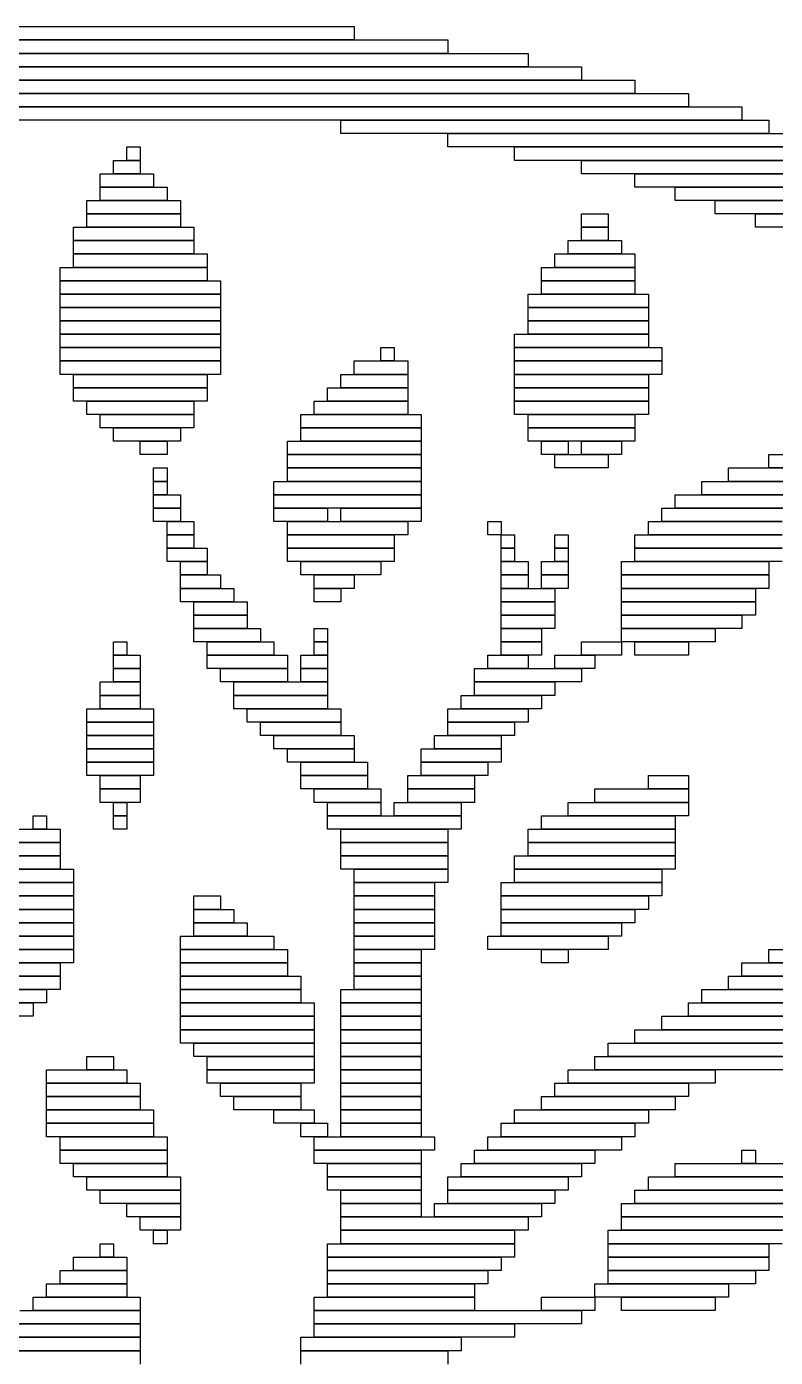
# Model space of a CAD drawing. Extents: x 28 to 995, y 169 to 891.
# Drawn here: x 166.5 to 222.5, y 790.5 to 890 of the extents above; entities that cross this region are included whole.
import ezdxf

# ---------------------------------------------------------------- set-up
doc = ezdxf.new("R2010")
doc.units = 0

msp = doc.modelspace()

# ---------------------------------------------------------------- linework, layer by layer
for p, q in [((159, 890), (191, 890)), ((191, 890), (191, 889)), ((152, 889), (198, 889)), ((191, 889), (159, 889)), ((198, 889), (198, 888)), ((146, 888), (204, 888)), ((198, 888), (152, 888)), ((204, 888), (204, 887)), ((142, 887), (208, 887)), ((204, 887), (146, 887)), ((208, 887), (208, 886)), ((137, 886), (212, 886)), ((208, 886), (142, 886)), ((212, 886), (212, 885)), ((134, 885), (216, 885)), ((212, 885), (137, 885)), ((216, 885), (216, 884)), ((130, 884), (220, 884)), ((216, 884), (134, 884)), ((220, 884), (220, 883)), ((220, 883), (130, 883)), ((190, 883), (222, 883)), ((190, 882), (190, 883)), ((222, 883), (222, 882)), ((222, 882), (190, 882)), ((198, 882), (225, 882)), ((198, 881), (198, 882)), ((174, 881), (175, 881)), ((174, 880), (174, 881)), ((175, 881), (175, 880)), ((225, 881), (198, 881)), ((203, 881), (228, 881)), ((203, 880), (203, 881)), ((173, 880), (175, 880)), ((173, 879), (173, 880)), ((175, 880), (174, 880)), ((175, 880), (175, 879)), ((228, 880), (203, 880)), ((208, 880), (230, 880)), ((208, 879), (208, 880)), ((172, 879), (176, 879)), ((172, 878), (172, 879)), ((175, 879), (173, 879)), ((176, 879), (176, 878)), ((230, 879), (208, 879)), ((212, 879), (232, 879)), ((212, 878), (212, 879)), ((176, 878), (172, 878)), ((172, 878), (177, 878)), ((172, 877), (172, 878)), ((177, 878), (177, 877)), ((232, 878), (212, 878)), ((215, 878), (235, 878)), ((215, 877), (215, 878)), ((171, 877), (178, 877)), ((171, 876), (171, 877)), ((177, 877), (172, 877)), ((178, 877), (178, 876)), ((235, 877), (215, 877)), ((218, 877), (237, 877)), ((218, 876), (218, 877)), ((178, 876), (171, 876)), ((171, 876), (178, 876)), ((171, 875), (171, 876)), ((178, 876), (178, 875)), ((208, 876), (210, 876)), ((208, 875), (208, 876)), ((210, 876), (210, 875)), ((237, 876), (218, 876)), ((221, 876), (239, 876)), ((221, 875), (221, 876)), ((170, 875), (179, 875)), ((170, 874), (170, 875)), ((178, 875), (171, 875)), ((179, 875), (179, 874)), ((210, 875), (208, 875)), ((208, 875), (210, 875)), ((208, 874), (208, 875)), ((210, 875), (210, 874)), ((239, 875), (221, 875)), ((179, 874), (170, 874)), ((170, 874), (179, 874)), ((170, 873), (170, 874)), ((179, 874), (179, 873)), ((207, 874), (211, 874)), ((207, 873), (207, 874)), ((210, 874), (208, 874)), ((211, 874), (211, 873)), ((179, 873), (170, 873)), ((170, 873), (180, 873)), ((170, 872), (170, 873)), ((180, 873), (180, 872)), ((206, 873), (212, 873)), ((206, 872), (206, 873)), ((211, 873), (207, 873)), ((212, 873), (212, 872)), ((169, 872), (180, 872)), ((169, 871), (169, 872)), ((180, 872), (170, 872)), ((180, 872), (180, 871)), ((205, 872), (212, 872)), ((205, 871), (205, 872)), ((212, 872), (206, 872)), ((212, 872), (212, 871)), ((180, 871), (169, 871)), ((169, 871), (181, 871)), ((169, 870), (169, 871)), ((181, 871), (181, 870)), ((212, 871), (205, 871)), ((205, 871), (212, 871)), ((205, 870), (205, 871)), ((212, 871), (212, 870)), ((181, 870), (169, 870)), ((169, 870), (181, 870)), ((169, 869), (169, 870)), ((181, 870), (181, 869)), ((204, 870), (213, 870)), ((204, 869), (204, 870)), ((212, 870), (205, 870)), ((213, 870), (213, 869)), ((181, 869), (169, 869)), ((169, 869), (181, 869)), ((169, 868), (169, 869)), ((181, 869), (181, 868)), ((213, 869), (204, 869)), ((204, 869), (213, 869)), ((204, 868), (204, 869)), ((213, 869), (213, 868)), ((181, 868), (169, 868)), ((169, 868), (181, 868)), ((169, 867), (169, 868)), ((181, 868), (181, 867)), ((213, 868), (204, 868)), ((204, 868), (213, 868)), ((204, 867), (204, 868)), ((213, 868), (213, 867)), ((181, 867), (169, 867)), ((169, 867), (181, 867)), ((169, 866), (169, 867)), ((181, 867), (181, 866)), ((203, 867), (213, 867)), ((203, 866), (203, 867)), ((213, 867), (204, 867)), ((213, 867), (213, 866)), ((181, 866), (169, 866)), ((169, 866), (181, 866)), ((169, 865), (169, 866)), ((181, 866), (181, 865)), ((193, 866), (194, 866)), ((193, 865), (193, 866)), ((194, 866), (194, 865)), ((213, 866), (203, 866)), ((203, 866), (214, 866)), ((203, 865), (203, 866)), ((214, 866), (214, 865)), ((181, 865), (169, 865)), ((169, 865), (181, 865)), ((169, 864), (169, 865)), ((181, 865), (181, 864)), ((191, 865), (195, 865)), ((191, 864), (191, 865)), ((194, 865), (193, 865)), ((195, 865), (195, 864)), ((214, 865), (203, 865)), ((203, 865), (214, 865)), ((203, 864), (203, 865)), ((214, 865), (214, 864)), ((181, 864), (169, 864)), ((170, 864), (180, 864)), ((170, 863), (170, 864)), ((180, 864), (180, 863)), ((190, 864), (195, 864)), ((190, 863), (190, 864)), ((195, 864), (191, 864)), ((195, 864), (195, 863)), ((214, 864), (203, 864)), ((203, 864), (213, 864)), ((203, 863), (203, 864)), ((213, 864), (213, 863)), ((180, 863), (170, 863)), ((170, 863), (180, 863)), ((170, 862), (170, 863)), ((180, 863), (180, 862)), ((189, 863), (195, 863)), ((189, 862), (189, 863)), ((195, 863), (190, 863)), ((195, 863), (195, 862)), ((213, 863), (203, 863)), ((203, 863), (213, 863)), ((203, 862), (203, 863)), ((213, 863), (213, 862)), ((180, 862), (170, 862)), ((171, 862), (179, 862)), ((171, 861), (171, 862)), ((179, 862), (179, 861)), ((188, 862), (195, 862)), ((188, 861), (188, 862)), ((195, 862), (189, 862)), ((195, 862), (195, 861)), ((213, 862), (203, 862)), ((203, 862), (213, 862)), ((203, 861), (203, 862)), ((213, 862), (213, 861)), ((179, 861), (171, 861)), ((172, 861), (179, 861)), ((172, 860), (172, 861)), ((179, 861), (179, 860)), ((187, 861), (196, 861)), ((187, 860), (187, 861)), ((195, 861), (188, 861)), ((196, 861), (196, 860)), ((213, 861), (203, 861)), ((204, 861), (212, 861)), ((204, 860), (204, 861)), ((212, 861), (212, 860)), ((179, 860), (172, 860)), ((173, 860), (178, 860)), ((173, 859), (173, 860)), ((178, 860), (178, 859)), ((196, 860), (187, 860)), ((187, 860), (196, 860)), ((187, 859), (187, 860)), ((196, 860), (196, 859)), ((212, 860), (204, 860)), ((204, 860), (212, 860)), ((204, 859), (204, 860)), ((212, 860), (212, 859)), ((178, 859), (173, 859)), ((175, 859), (177, 859)), ((175, 858), (175, 859)), ((177, 859), (177, 858)), ((186, 859), (196, 859)), ((186, 858), (186, 859)), ((196, 859), (187, 859)), ((196, 859), (196, 858)), ((212, 859), (204, 859)), ((205, 859), (207, 859)), ((205, 858), (205, 859)), ((207, 859), (207, 858)), ((208, 859), (211, 859)), ((208, 858), (208, 859)), ((211, 859), (211, 858)), ((177, 858), (175, 858)), ((196, 858), (186, 858)), ((186, 858), (196, 858)), ((186, 857), (186, 858)), ((196, 858), (196, 857)), ((207, 858), (205, 858)), ((206, 858), (210, 858)), ((206, 857), (206, 858)), ((211, 858), (208, 858)), ((210, 858), (210, 857)), ((222, 858), (224, 858)), ((222, 857), (222, 858)), ((176, 857), (177, 857)), ((176, 856), (176, 857)), ((177, 857), (177, 856)), ((196, 857), (186, 857)), ((186, 857), (196, 857)), ((186, 856), (186, 857)), ((196, 857), (196, 856)), ((210, 857), (206, 857)), ((219, 857), (224, 857)), ((219, 856), (219, 857)), ((224, 857), (222, 857)), ((177, 856), (176, 856)), ((176, 856), (177, 856)), ((176, 855), (176, 856)), ((177, 856), (177, 855)), ((185, 856), (196, 856)), ((185, 855), (185, 856)), ((196, 856), (186, 856)), ((196, 856), (196, 855)), ((217, 856), (224, 856)), ((217, 855), (217, 856)), ((224, 856), (219, 856)), ((177, 855), (176, 855)), ((176, 855), (178, 855)), ((176, 854), (176, 855)), ((178, 855), (178, 854)), ((196, 855), (185, 855)), ((185, 855), (196, 855)), ((185, 854), (185, 855)), ((196, 855), (196, 854)), ((215, 855), (224, 855)), ((215, 854), (215, 855)), ((224, 855), (217, 855)), ((178, 854), (176, 854)), ((176, 854), (178, 854)), ((176, 853), (176, 854)), ((178, 854), (178, 853)), ((196, 854), (185, 854)), ((185, 854), (189, 854)), ((185, 853), (185, 854)), ((189, 854), (189, 853)), ((190, 854), (196, 854)), ((190, 853), (190, 854)), ((196, 854), (196, 853)), ((214, 854), (223, 854)), ((214, 853), (214, 854)), ((224, 854), (215, 854)), ((178, 853), (176, 853)), ((177, 853), (179, 853)), ((177, 852), (177, 853)), ((179, 853), (179, 852)), ((189, 853), (185, 853)), ((186, 853), (195, 853)), ((186, 852), (186, 853)), ((196, 853), (190, 853)), ((195, 853), (195, 852)), ((201, 853), (202, 853)), ((201, 852), (201, 853)), ((202, 853), (202, 852)), ((213, 853), (223, 853)), ((213, 852), (213, 853)), ((223, 853), (214, 853)), ((179, 852), (177, 852)), ((177, 852), (179, 852)), ((177, 851), (177, 852)), ((179, 852), (179, 851)), ((195, 852), (186, 852)), ((186, 852), (194, 852)), ((186, 851), (186, 852)), ((194, 852), (194, 851)), ((202, 852), (201, 852)), ((202, 852), (203, 852)), ((202, 851), (202, 852)), ((203, 852), (203, 851)), ((206, 852), (207, 852)), ((206, 851), (206, 852)), ((207, 852), (207, 851)), ((212, 852), (223, 852)), ((212, 851), (212, 852)), ((223, 852), (213, 852)), ((179, 851), (177, 851)), ((177, 851), (180, 851)), ((177, 850), (177, 851)), ((180, 851), (180, 850)), ((194, 851), (186, 851)), ((186, 851), (194, 851)), ((186, 850), (186, 851)), ((194, 851), (194, 850)), ((203, 851), (202, 851)), ((202, 851), (203, 851)), ((202, 850), (202, 851)), ((203, 851), (203, 850)), ((207, 851), (206, 851)), ((206, 851), (207, 851)), ((206, 850), (206, 851)), ((207, 851), (207, 850)), ((223, 851), (212, 851)), ((212, 851), (223, 851)), ((212, 850), (212, 851)), ((180, 850), (177, 850)), ((178, 850), (180, 850)), ((178, 849), (178, 850)), ((180, 850), (180, 849)), ((194, 850), (186, 850)), ((187, 850), (193, 850)), ((187, 849), (187, 850)), ((193, 850), (193, 849)), ((203, 850), (202, 850)), ((202, 850), (204, 850)), ((202, 849), (202, 850)), ((204, 850), (204, 849)), ((205, 850), (207, 850)), ((205, 849), (205, 850)), ((207, 850), (206, 850)), ((207, 850), (207, 849)), ((211, 850), (222, 850)), ((211, 849), (211, 850)), ((223, 850), (212, 850)), ((222, 850), (222, 849)), ((180, 849), (178, 849)), ((178, 849), (181, 849)), ((178, 848), (178, 849)), ((181, 849), (181, 848)), ((193, 849), (187, 849)), ((188, 849), (191, 849)), ((188, 848), (188, 849)), ((191, 849), (191, 848)), ((204, 849), (202, 849)), ((202, 849), (204, 849)), ((202, 848), (202, 849)), ((204, 849), (204, 848)), ((207, 849), (205, 849)), ((205, 849), (207, 849)), ((205, 848), (205, 849)), ((207, 849), (207, 848)), ((222, 849), (211, 849)), ((211, 849), (222, 849)), ((211, 848), (211, 849)), ((222, 849), (222, 848)), ((181, 848), (178, 848)), ((178, 848), (182, 848)), ((178, 847), (178, 848)), ((182, 848), (182, 847)), ((191, 848), (188, 848)), ((188, 848), (190, 848)), ((188, 847), (188, 848)), ((190, 848), (190, 847)), ((204, 848), (202, 848)), ((202, 848), (206, 848)), ((202, 847), (202, 848)), ((207, 848), (205, 848)), ((206, 848), (206, 847)), ((222, 848), (211, 848)), ((211, 848), (221, 848)), ((211, 847), (211, 848)), ((221, 848), (221, 847)), ((182, 847), (178, 847)), ((179, 847), (183, 847)), ((179, 846), (179, 847)), ((183, 847), (183, 846)), ((190, 847), (188, 847)), ((206, 847), (202, 847)), ((202, 847), (206, 847)), ((202, 846), (202, 847)), ((206, 847), (206, 846)), ((221, 847), (211, 847)), ((211, 847), (221, 847)), ((211, 846), (211, 847)), ((221, 847), (221, 846)), ((183, 846), (179, 846)), ((179, 846), (183, 846)), ((179, 845), (179, 846)), ((183, 846), (183, 845)), ((206, 846), (202, 846)), ((202, 846), (206, 846)), ((202, 845), (202, 846)), ((206, 846), (206, 845)), ((221, 846), (211, 846)), ((211, 846), (220, 846)), ((211, 845), (211, 846)), ((220, 846), (220, 845)), ((183, 845), (179, 845)), ((179, 845), (184, 845)), ((179, 844), (179, 845)), ((184, 845), (184, 844)), ((188, 845), (189, 845)), ((188, 844), (188, 845)), ((189, 845), (189, 844)), ((206, 845), (202, 845)), ((202, 845), (205, 845)), ((202, 844), (202, 845)), ((205, 845), (205, 844)), ((220, 845), (211, 845)), ((211, 845), (218, 845)), ((211, 844), (211, 845)), ((218, 845), (218, 844)), ((173, 844), (174, 844)), ((173, 843), (173, 844)), ((174, 844), (174, 843)), ((184, 844), (179, 844)), ((180, 844), (185, 844)), ((180, 843), (180, 844)), ((185, 844), (185, 843)), ((189, 844), (188, 844)), ((188, 844), (189, 844)), ((188, 843), (188, 844)), ((189, 844), (189, 843)), ((205, 844), (202, 844)), ((202, 844), (205, 844)), ((202, 843), (202, 844)), ((205, 844), (205, 843)), ((208, 844), (211, 844)), ((208, 843), (208, 844)), ((218, 844), (211, 844)), ((211, 844), (211, 843)), ((212, 844), (216, 844)), ((212, 843), (212, 844)), ((216, 844), (216, 843)), ((174, 843), (173, 843)), ((173, 843), (175, 843)), ((173, 842), (173, 843)), ((175, 843), (175, 842)), ((185, 843), (180, 843)), ((180, 843), (186, 843)), ((180, 842), (180, 843)), ((186, 843), (186, 842)), ((187, 843), (189, 843)), ((187, 842), (187, 843)), ((189, 843), (188, 843)), ((189, 843), (189, 842)), ((201, 843), (204, 843)), ((201, 842), (201, 843)), ((205, 843), (202, 843)), ((204, 843), (204, 842)), ((206, 843), (209, 843)), ((206, 842), (206, 843)), ((211, 843), (208, 843)), ((209, 843), (209, 842)), ((216, 843), (212, 843)), ((175, 842), (173, 842)), ((173, 842), (175, 842)), ((173, 841), (173, 842)), ((175, 842), (175, 841)), ((186, 842), (180, 842)), ((181, 842), (186, 842)), ((181, 841), (181, 842)), ((186, 842), (186, 841)), ((189, 842), (187, 842)), ((187, 842), (189, 842)), ((187, 841), (187, 842)), ((189, 842), (189, 841)), ((200, 842), (208, 842)), ((200, 841), (200, 842)), ((204, 842), (201, 842)), ((209, 842), (206, 842)), ((208, 842), (208, 841)), ((172, 841), (175, 841)), ((172, 840), (172, 841)), ((175, 841), (173, 841)), ((175, 841), (175, 840)), ((186, 841), (181, 841)), ((182, 841), (189, 841)), ((182, 840), (182, 841)), ((189, 841), (187, 841)), ((189, 841), (189, 840)), ((208, 841), (200, 841)), ((200, 841), (206, 841)), ((200, 840), (200, 841)), ((206, 841), (206, 840)), ((175, 840), (172, 840)), ((172, 840), (175, 840)), ((172, 839), (172, 840)), ((175, 840), (175, 839)), ((189, 840), (182, 840)), ((182, 840), (189, 840)), ((182, 839), (182, 840)), ((189, 840), (189, 839)), ((199, 840), (205, 840)), ((199, 839), (199, 840)), ((206, 840), (200, 840)), ((205, 840), (205, 839)), ((171, 839), (176, 839)), ((171, 838), (171, 839)), ((175, 839), (172, 839)), ((176, 839), (176, 838)), ((189, 839), (182, 839)), ((183, 839), (190, 839)), ((183, 838), (183, 839)), ((190, 839), (190, 838)), ((198, 839), (204, 839)), ((198, 838), (198, 839)), ((205, 839), (199, 839)), ((204, 839), (204, 838)), ((176, 838), (171, 838)), ((171, 838), (176, 838)), ((171, 837), (171, 838)), ((176, 838), (176, 837)), ((190, 838), (183, 838)), ((184, 838), (190, 838)), ((184, 837), (184, 838)), ((190, 838), (190, 837)), ((204, 838), (198, 838)), ((198, 838), (203, 838)), ((198, 837), (198, 838)), ((203, 838), (203, 837)), ((176, 837), (171, 837)), ((171, 837), (176, 837)), ((171, 836), (171, 837)), ((176, 837), (176, 836)), ((190, 837), (184, 837)), ((185, 837), (191, 837)), ((185, 836), (185, 837)), ((191, 837), (191, 836)), ((197, 837), (202, 837)), ((197, 836), (197, 837)), ((203, 837), (198, 837)), ((202, 837), (202, 836)), ((176, 836), (171, 836)), ((171, 836), (176, 836)), ((171, 835), (171, 836)), ((176, 836), (176, 835)), ((191, 836), (185, 836)), ((186, 836), (191, 836)), ((186, 835), (186, 836)), ((191, 836), (191, 835)), ((196, 836), (202, 836)), ((196, 835), (196, 836)), ((202, 836), (197, 836)), ((202, 836), (202, 835)), ((176, 835), (171, 835)), ((171, 835), (176, 835)), ((171, 834), (171, 835)), ((176, 835), (176, 834)), ((191, 835), (186, 835)), ((187, 835), (192, 835)), ((187, 834), (187, 835)), ((192, 835), (192, 834)), ((202, 835), (196, 835)), ((196, 835), (201, 835)), ((196, 834), (196, 835)), ((201, 835), (201, 834)), ((176, 834), (171, 834)), ((172, 834), (175, 834)), ((172, 833), (172, 834)), ((175, 834), (175, 833)), ((192, 834), (187, 834)), ((187, 834), (192, 834)), ((187, 833), (187, 834)), ((192, 834), (192, 833)), ((195, 834), (200, 834)), ((195, 833), (195, 834)), ((201, 834), (196, 834)), ((200, 834), (200, 833)), ((213, 834), (216, 834)), ((213, 833), (213, 834)), ((216, 834), (216, 833)), ((175, 833), (172, 833)), ((172, 833), (175, 833)), ((172, 832), (172, 833)), ((175, 833), (175, 832)), ((192, 833), (187, 833)), ((188, 833), (193, 833)), ((188, 832), (188, 833)), ((193, 833), (193, 832)), ((200, 833), (195, 833)), ((195, 833), (200, 833)), ((195, 832), (195, 833)), ((200, 833), (200, 832)), ((209, 833), (216, 833)), ((209, 832), (209, 833)), ((216, 833), (213, 833)), ((216, 833), (216, 832)), ((175, 832), (172, 832)), ((173, 832), (174, 832)), ((173, 831), (173, 832)), ((174, 832), (174, 831)), ((193, 832), (188, 832)), ((189, 832), (193, 832)), ((189, 831), (189, 832)), ((193, 832), (193, 831)), ((194, 832), (199, 832)), ((194, 831), (194, 832)), ((200, 832), (195, 832)), ((199, 832), (199, 831)), ((207, 832), (216, 832)), ((207, 831), (207, 832)), ((216, 832), (209, 832)), ((216, 832), (216, 831)), ((167, 831), (168, 831)), ((167, 830), (167, 831)), ((168, 831), (168, 830)), ((174, 831), (173, 831)), ((173, 831), (174, 831)), ((173, 830), (173, 831)), ((174, 831), (174, 830)), ((193, 831), (189, 831)), ((189, 831), (199, 831)), ((189, 830), (189, 831)), ((199, 831), (194, 831)), ((199, 831), (199, 830)), ((205, 831), (215, 831)), ((205, 830), (205, 831)), ((216, 831), (207, 831)), ((215, 831), (215, 830)), ((165, 830), (169, 830)), ((168, 830), (167, 830)), ((169, 830), (169, 829)), ((174, 830), (173, 830)), ((199, 830), (189, 830)), ((190, 830), (198, 830)), ((190, 829), (190, 830)), ((198, 830), (198, 829)), ((204, 830), (215, 830)), ((204, 829), (204, 830)), ((215, 830), (205, 830)), ((215, 830), (215, 829)), ((164, 829), (169, 829)), ((169, 829), (165, 829)), ((169, 829), (169, 828)), ((198, 829), (190, 829)), ((190, 829), (198, 829)), ((190, 828), (190, 829)), ((198, 829), (198, 828)), ((215, 829), (204, 829)), ((204, 829), (215, 829)), ((204, 828), (204, 829)), ((215, 829), (215, 828)), ((163, 828), (169, 828)), ((169, 828), (164, 828)), ((169, 828), (169, 827)), ((198, 828), (190, 828)), ((190, 828), (198, 828)), ((190, 827), (190, 828)), ((198, 828), (198, 827)), ((203, 828), (215, 828)), ((203, 827), (203, 828)), ((215, 828), (204, 828)), ((215, 828), (215, 827)), ((162, 827), (170, 827)), ((169, 827), (163, 827)), ((170, 827), (170, 826)), ((198, 827), (190, 827)), ((191, 827), (198, 827)), ((191, 826), (191, 827)), ((198, 827), (198, 826)), ((215, 827), (203, 827)), ((203, 827), (214, 827)), ((203, 826), (203, 827)), ((214, 827), (214, 826)), ((170, 826), (162, 826)), ((162, 826), (170, 826)), ((170, 826), (170, 825)), ((198, 826), (191, 826)), ((191, 826), (197, 826)), ((191, 825), (191, 826)), ((197, 826), (197, 825)), ((202, 826), (214, 826)), ((202, 825), (202, 826)), ((214, 826), (203, 826)), ((214, 826), (214, 825)), ((161, 825), (170, 825)), ((170, 825), (162, 825)), ((170, 825), (170, 824)), ((179, 825), (181, 825)), ((179, 824), (179, 825)), ((181, 825), (181, 824)), ((197, 825), (191, 825)), ((191, 825), (197, 825)), ((191, 824), (191, 825)), ((197, 825), (197, 824)), ((214, 825), (202, 825)), ((202, 825), (213, 825)), ((202, 824), (202, 825)), ((213, 825), (213, 824)), ((170, 824), (161, 824)), ((161, 824), (170, 824)), ((170, 824), (170, 823)), ((181, 824), (179, 824)), ((179, 824), (182, 824)), ((179, 823), (179, 824)), ((182, 824), (182, 823)), ((197, 824), (191, 824)), ((191, 824), (197, 824)), ((191, 823), (191, 824)), ((197, 824), (197, 823)), ((213, 824), (202, 824)), ((202, 824), (212, 824)), ((202, 823), (202, 824)), ((212, 824), (212, 823)), ((170, 823), (161, 823)), ((161, 823), (170, 823)), ((170, 823), (170, 822)), ((182, 823), (179, 823)), ((179, 823), (183, 823)), ((179, 822), (179, 823)), ((183, 823), (183, 822)), ((197, 823), (191, 823)), ((191, 823), (197, 823)), ((191, 822), (191, 823)), ((197, 823), (197, 822)), ((212, 823), (202, 823)), ((202, 823), (211, 823)), ((202, 822), (202, 823)), ((211, 823), (211, 822)), ((160, 822), (170, 822)), ((170, 822), (161, 822)), ((170, 822), (170, 821)), ((178, 822), (185, 822)), ((178, 821), (178, 822)), ((183, 822), (179, 822)), ((185, 822), (185, 821)), ((197, 822), (191, 822)), ((191, 822), (197, 822)), ((191, 821), (191, 822)), ((197, 822), (197, 821)), ((201, 822), (210, 822)), ((201, 821), (201, 822)), ((211, 822), (202, 822)), ((210, 822), (210, 821)), ((170, 821), (160, 821)), ((160, 821), (170, 821)), ((170, 821), (170, 820)), ((185, 821), (178, 821)), ((178, 821), (186, 821)), ((178, 820), (178, 821)), ((186, 821), (186, 820)), ((197, 821), (191, 821)), ((191, 821), (196, 821)), ((191, 820), (191, 821)), ((196, 821), (196, 820)), ((210, 821), (201, 821)), ((205, 821), (207, 821)), ((205, 820), (205, 821)), ((207, 821), (207, 820)), ((222, 821), (245, 821)), ((222, 820), (222, 821)), ((170, 820), (160, 820)), ((160, 820), (169, 820)), ((169, 820), (169, 819)), ((186, 820), (178, 820)), ((178, 820), (186, 820)), ((178, 819), (178, 820)), ((186, 820), (186, 819)), ((196, 820), (191, 820)), ((191, 820), (196, 820)), ((191, 819), (191, 820)), ((196, 820), (196, 819)), ((207, 820), (205, 820)), ((220, 820), (238, 820)), ((220, 819), (220, 820)), ((245, 820), (222, 820)), ((169, 819), (160, 819)), ((161, 819), (169, 819)), ((169, 819), (169, 818)), ((186, 819), (178, 819)), ((178, 819), (187, 819)), ((178, 818), (178, 819)), ((187, 819), (187, 818)), ((196, 819), (191, 819)), ((191, 819), (196, 819)), ((191, 818), (191, 819)), ((196, 819), (196, 818)), ((219, 819), (233, 819)), ((219, 818), (219, 819)), ((238, 819), (220, 819)), ((169, 818), (161, 818)), ((161, 818), (168, 818)), ((168, 818), (168, 817)), ((187, 818), (178, 818)), ((178, 818), (187, 818)), ((178, 817), (178, 818)), ((187, 818), (187, 817)), ((190, 818), (196, 818)), ((190, 817), (190, 818)), ((196, 818), (191, 818)), ((196, 818), (196, 817)), ((217, 818), (230, 818)), ((217, 817), (217, 818)), ((233, 818), (219, 818)), ((168, 817), (161, 817)), ((161, 817), (167, 817)), ((167, 817), (167, 816)), ((187, 817), (178, 817)), ((178, 817), (188, 817)), ((178, 816), (178, 817)), ((188, 817), (188, 816)), ((196, 817), (190, 817)), ((190, 817), (196, 817)), ((190, 816), (190, 817)), ((196, 817), (196, 816)), ((216, 817), (227, 817)), ((216, 816), (216, 817)), ((230, 817), (217, 817)), ((167, 816), (161, 816)), ((188, 816), (178, 816)), ((178, 816), (188, 816)), ((178, 815), (178, 816)), ((188, 816), (188, 815)), ((196, 816), (190, 816)), ((190, 816), (196, 816)), ((190, 815), (190, 816)), ((196, 816), (196, 815)), ((214, 816), (225, 816)), ((214, 815), (214, 816)), ((227, 816), (216, 816)), ((188, 815), (178, 815)), ((178, 815), (188, 815)), ((178, 814), (178, 815)), ((188, 815), (188, 814)), ((196, 815), (190, 815)), ((190, 815), (196, 815)), ((190, 814), (190, 815)), ((196, 815), (196, 814)), ((212, 815), (224, 815)), ((212, 814), (212, 815)), ((225, 815), (214, 815)), ((188, 814), (178, 814)), ((179, 814), (188, 814)), ((179, 813), (179, 814)), ((188, 814), (188, 813)), ((196, 814), (190, 814)), ((190, 814), (196, 814)), ((190, 813), (190, 814)), ((196, 814), (196, 813)), ((210, 814), (223, 814)), ((210, 813), (210, 814)), ((224, 814), (212, 814)), ((171, 813), (173, 813)), ((171, 812), (171, 813)), ((173, 813), (173, 812)), ((188, 813), (179, 813)), ((180, 813), (188, 813)), ((180, 812), (180, 813)), ((188, 813), (188, 812)), ((196, 813), (190, 813)), ((190, 813), (196, 813)), ((190, 812), (190, 813)), ((196, 813), (196, 812)), ((209, 813), (227, 813)), ((209, 812), (209, 813)), ((223, 813), (210, 813)), ((168, 812), (174, 812)), ((168, 811), (168, 812)), ((173, 812), (171, 812)), ((174, 812), (174, 811)), ((188, 812), (180, 812)), ((180, 812), (188, 812)), ((180, 811), (180, 812)), ((188, 812), (188, 811)), ((196, 812), (190, 812)), ((190, 812), (196, 812)), ((190, 811), (190, 812)), ((196, 812), (196, 811)), ((207, 812), (218, 812)), ((207, 811), (207, 812)), ((227, 812), (209, 812)), ((218, 812), (218, 811)), ((174, 811), (168, 811)), ((168, 811), (175, 811)), ((168, 810), (168, 811)), ((175, 811), (175, 810)), ((188, 811), (180, 811)), ((181, 811), (187, 811)), ((181, 810), (181, 811)), ((187, 811), (187, 810)), ((196, 811), (190, 811)), ((190, 811), (196, 811)), ((190, 810), (190, 811)), ((196, 811), (196, 810)), ((206, 811), (216, 811)), ((206, 810), (206, 811)), ((218, 811), (207, 811)), ((216, 811), (216, 810)), ((175, 810), (168, 810)), ((168, 810), (175, 810)), ((168, 809), (168, 810)), ((175, 810), (175, 809)), ((187, 810), (181, 810)), ((182, 810), (187, 810)), ((182, 809), (182, 810)), ((187, 810), (187, 809)), ((196, 810), (190, 810)), ((190, 810), (196, 810)), ((190, 809), (190, 810)), ((196, 810), (196, 809)), ((205, 810), (215, 810)), ((205, 809), (205, 810)), ((216, 810), (206, 810)), ((215, 810), (215, 809)), ((175, 809), (168, 809)), ((168, 809), (176, 809)), ((168, 808), (168, 809)), ((176, 809), (176, 808)), ((187, 809), (182, 809)), ((185, 809), (188, 809)), ((185, 808), (185, 809)), ((188, 809), (188, 808)), ((196, 809), (190, 809)), ((190, 809), (196, 809)), ((190, 808), (190, 809)), ((196, 809), (196, 808)), ((203, 809), (213, 809)), ((203, 808), (203, 809)), ((215, 809), (205, 809)), ((213, 809), (213, 808)), ((176, 808), (168, 808)), ((168, 808), (176, 808)), ((168, 807), (168, 808)), ((176, 808), (176, 807)), ((188, 808), (185, 808)), ((187, 808), (189, 808)), ((187, 807), (187, 808)), ((189, 808), (189, 807)), ((196, 808), (190, 808)), ((190, 808), (196, 808)), ((190, 807), (190, 808)), ((196, 808), (196, 807)), ((202, 808), (212, 808)), ((202, 807), (202, 808)), ((213, 808), (203, 808)), ((212, 808), (212, 807)), ((176, 807), (168, 807)), ((169, 807), (177, 807)), ((169, 806), (169, 807)), ((177, 807), (177, 806)), ((189, 807), (187, 807)), ((188, 807), (197, 807)), ((188, 806), (188, 807)), ((196, 807), (190, 807)), ((197, 807), (197, 806)), ((201, 807), (211, 807)), ((201, 806), (201, 807)), ((212, 807), (202, 807)), ((211, 807), (211, 806)), ((177, 806), (169, 806)), ((169, 806), (177, 806)), ((169, 805), (169, 806)), ((177, 806), (177, 805)), ((197, 806), (188, 806)), ((188, 806), (196, 806)), ((188, 805), (188, 806)), ((196, 806), (196, 805)), ((200, 806), (209, 806)), ((200, 805), (200, 806)), ((211, 806), (201, 806)), ((209, 806), (209, 805)), ((220, 806), (221, 806)), ((220, 805), (220, 806)), ((221, 806), (221, 805)), ((177, 805), (169, 805)), ((170, 805), (177, 805)), ((170, 804), (170, 805)), ((177, 805), (177, 804)), ((196, 805), (188, 805)), ((189, 805), (196, 805)), ((189, 804), (189, 805)), ((196, 805), (196, 804)), ((199, 805), (208, 805)), ((199, 804), (199, 805)), ((209, 805), (200, 805)), ((208, 805), (208, 804)), ((215, 805), (226, 805)), ((215, 804), (215, 805)), ((221, 805), (220, 805)), ((177, 804), (170, 804)), ((171, 804), (178, 804)), ((171, 803), (171, 804)), ((178, 804), (178, 803)), ((196, 804), (189, 804)), ((189, 804), (196, 804)), ((189, 803), (189, 804)), ((196, 804), (196, 803)), ((198, 804), (207, 804)), ((198, 803), (198, 804)), ((208, 804), (199, 804)), ((207, 804), (207, 803)), ((213, 804), (225, 804)), ((213, 803), (213, 804)), ((226, 804), (215, 804)), ((178, 803), (171, 803)), ((172, 803), (178, 803)), ((172, 802), (172, 803)), ((178, 803), (178, 802)), ((196, 803), (189, 803)), ((190, 803), (196, 803)), ((190, 802), (190, 803)), ((196, 803), (196, 802)), ((207, 803), (198, 803)), ((198, 803), (206, 803)), ((198, 802), (198, 803)), ((206, 803), (206, 802)), ((212, 803), (225, 803)), ((212, 802), (212, 803)), ((225, 803), (213, 803)), ((178, 802), (172, 802)), ((174, 802), (178, 802)), ((174, 801), (174, 802)), ((178, 802), (178, 801)), ((196, 802), (190, 802)), ((190, 802), (196, 802)), ((190, 801), (190, 802)), ((196, 802), (196, 801)), ((197, 802), (205, 802)), ((197, 801), (197, 802)), ((206, 802), (198, 802)), ((205, 802), (205, 801)), ((211, 802), (224, 802)), ((211, 801), (211, 802)), ((225, 802), (212, 802)), ((178, 801), (174, 801)), ((175, 801), (178, 801)), ((175, 800), (175, 801)), ((178, 801), (178, 800)), ((196, 801), (190, 801)), ((190, 801), (204, 801)), ((190, 800), (190, 801)), ((205, 801), (197, 801)), ((204, 801), (204, 800)), ((224, 801), (211, 801)), ((211, 801), (224, 801)), ((211, 800), (211, 801)), ((178, 800), (175, 800)), ((176, 800), (177, 800)), ((176, 799), (176, 800)), ((177, 800), (177, 799)), ((204, 800), (190, 800)), ((190, 800), (203, 800)), ((190, 799), (190, 800)), ((203, 800), (203, 799)), ((210, 800), (223, 800)), ((210, 799), (210, 800)), ((224, 800), (211, 800)), ((172, 799), (173, 799)), ((172, 798), (172, 799)), ((173, 799), (173, 798)), ((177, 799), (176, 799)), ((189, 799), (203, 799)), ((189, 798), (189, 799)), ((203, 799), (190, 799)), ((203, 799), (203, 798)), ((223, 799), (210, 799)), ((210, 799), (222, 799)), ((210, 798), (210, 799)), ((222, 799), (222, 798)), ((170, 798), (174, 798)), ((170, 797), (170, 798)), ((173, 798), (172, 798)), ((174, 798), (174, 797)), ((203, 798), (189, 798)), ((189, 798), (202, 798)), ((189, 797), (189, 798)), ((202, 798), (202, 797)), ((222, 798), (210, 798)), ((210, 798), (222, 798)), ((210, 797), (210, 798)), ((222, 798), (222, 797)), ((169, 797), (174, 797)), ((169, 796), (169, 797)), ((174, 797), (170, 797)), ((174, 797), (174, 796)), ((202, 797), (189, 797)), ((189, 797), (201, 797)), ((189, 796), (189, 797)), ((201, 797), (201, 796)), ((222, 797), (210, 797)), ((210, 797), (221, 797)), ((210, 796), (210, 797)), ((221, 797), (221, 796)), ((168, 796), (174, 796)), ((168, 795), (168, 796)), ((174, 796), (169, 796)), ((174, 796), (174, 795)), ((201, 796), (189, 796)), ((189, 796), (200, 796)), ((189, 795), (189, 796)), ((200, 796), (200, 795)), ((209, 796), (219, 796)), ((209, 795), (209, 796)), ((221, 796), (210, 796)), ((219, 796), (219, 795)), ((167, 795), (175, 795)), ((167, 794), (167, 795)), ((174, 795), (168, 795)), ((175, 795), (175, 794)), ((188, 795), (200, 795)), ((188, 794), (188, 795)), ((200, 795), (189, 795)), ((200, 795), (200, 794)), ((205, 795), (209, 795)), ((205, 794), (205, 795)), ((219, 795), (209, 795)), ((209, 795), (209, 794)), ((211, 795), (218, 795)), ((211, 794), (211, 795)), ((218, 795), (218, 794)), ((166, 794), (175, 794)), ((175, 794), (167, 794)), ((175, 794), (175, 793)), ((200, 794), (188, 794)), ((188, 794), (208, 794)), ((188, 793), (188, 794)), ((209, 794), (205, 794)), ((208, 794), (208, 793)), ((218, 794), (211, 794)), ((165, 793), (175, 793)), ((175, 793), (166, 793)), ((175, 793), (175, 792)), ((208, 793), (188, 793)), ((188, 793), (203, 793)), ((188, 792), (188, 793)), ((203, 793), (203, 792)), ((175, 792), (165, 792)), ((165, 792), (175, 792)), ((175, 792), (175, 791)), ((187, 792), (199, 792)), ((187, 791), (187, 792)), ((203, 792), (188, 792)), ((199, 792), (199, 791)), ((164, 791), (175, 791)), ((175, 791), (165, 791)), ((175, 791), (175, 790)), ((199, 791), (187, 791)), ((187, 791), (198, 791)), ((187, 790), (187, 791)), ((198, 791), (198, 790))]:
    msp.add_line(p, q)

doc.saveas('drawing.dxf')
